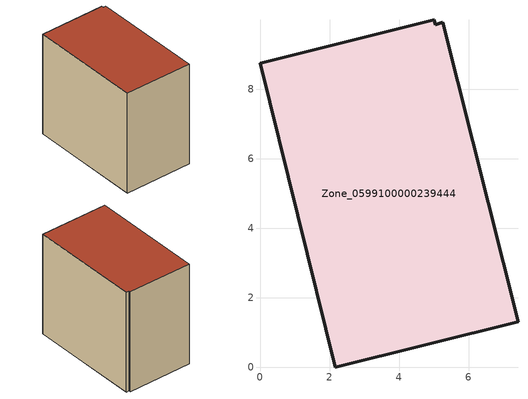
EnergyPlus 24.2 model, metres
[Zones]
Zone_0599100000239444
 floor ground (C_G): 5.25,9.92 7.42,1.31 2.17,0 0,8.75 5,10 5.04,9.86 z0
 wall outside (C_F): 2.17,0 7.42,1.31 5.25,9.92 5.04,9.86 5,10 0,8.75 2.17,0 z0:8.21
 roof outside (C_R): 7.42,1.31 5.25,9.92 5.04,9.86 5,10 0,8.75 2.17,0 z8.21
[BUILDING]
Pand.0599100000239444: North Axis=0; Terrain=City; Loads Convergence Tolerance Value=0.04; Temperature Convergence Tolerance Value=0.4; Solar Distribution=FullExterior; Maximum Number of Warmup Days=25; Minimum Number of Warmup Days=1
[Site:Location]
Rotterdam.The.Hague.AP_ZH_NLD Design_Conditions: Latitude=51.96; Longitude=4.45; Time Zone=1; Elevation=-4.5
[SITE:GROUNDTEMPERATURE:BUILDINGSURFACE]
18, 18, 18, 18, 18, 18, 18, 18, 18, 18, 18, 18
[MATERIAL] Thermal Absorptance=0.9; Solar Absorptance=0.7; Visible Absorptance=0.7
Name | Roughness | Thickness | Conductivity | Density | Specific Heat
G.TI.1975-1991 | MediumSmooth | 0.15 | 0.288461 | 540 | 1210
F.TI.1975-1991 | Rough | 0.3 | 0.230769 | 1920 | 840
R.TI.1975-1991 | MediumRough | 0.2 | 0.153846 | 1500 | 1000
[CONSTRUCTION]
C_G: G.TI.1975-1991
C_F: F.TI.1975-1991
C_R: R.TI.1975-1991
[ZONE]
Zone_0599100000239444: Type=1; Multiplier=1; Ceiling Height=Autocalculate; Volume=Autocalculate; Floor Area=autocalculate; Part of Total Floor Area=Yes
[ZONEINFILTRATION:DESIGNFLOWRATE]
Infil_Zone_0599100000239444: Zone or ZoneList or Space or SpaceList=Zone_0599100000239444; Schedule=AlwaysOn; Design Flow Rate Calculation Method=Flow/Area; Flow Rate per Floor Area=0.003; Constant Term Coefficient=1; Temperature Term Coefficient=0; Velocity Term Coefficient=0; Velocity Squared Term Coefficient=0
[HVACTEMPLATE:ZONE:IDEALLOADSAIRSYSTEM]
Zone_0599100000239444: Maximum Heating Supply Air Temperature=50; Minimum Cooling Supply Air Temperature=13; Maximum Heating Supply Air Humidity Ratio=0.0156; Minimum Cooling Supply Air Humidity Ratio=0.0077; Heating Limit=NoLimit; Cooling Limit=NoLimit; Dehumidification Control Type=ConstantSensibleHeatRatio; Cooling Sensible Heat Ratio=0.7; Dehumidification Setpoint=60; Humidification Control Type=None; Humidification Setpoint=30; Outdoor Air Method=None; Outdoor Air Flow Rate per Person=0.00944; Outdoor Air Flow Rate per Zone Floor Area=0; Outdoor Air Flow Rate per Zone=0; Demand Controlled Ventilation Type=None; Outdoor Air Economizer Type=NoEconomizer; Heat Recovery Type=None; Sensible Heat Recovery Effectiveness=0.7; Latent Heat Recovery Effectiveness=0.65
[ZONECONTROL:THERMOSTAT]
ThermostatControl_Zone_0599100000239444: Zone or ZoneList=Zone_0599100000239444; Control Type Schedule=DualSetpointControlType; Control 1=Thermostat_Zone_0599100000239444; Temperature Difference Between Cutout And Setpoint=0
[THERMOSTATSETPOINT:DUALSETPOINT]
Thermostat_Zone_0599100000239444: Heating Setpoint Temperature Schedule=HeatingSetpoint_Zone_0599100000239444; Cooling Setpoint Temperature Schedule=CoolingSetpoint_Zone_0599100000239444
[SCHEDULE:COMPACT]
HeatingSetpoint_Zone_0599100000239444: Through: 12/31, For: AllDays, Until: 24:00, 21
CoolingSetpoint_Zone_0599100000239444: Through: 12/31, For: AllDays, Until: 24:00, 24
DualSetpointControlType: Through: 12/31, For: AllDays, Until: 24:00, 4
AlwaysOn: Through: 12/31, For: AllDays, Until: 24:00, 1
